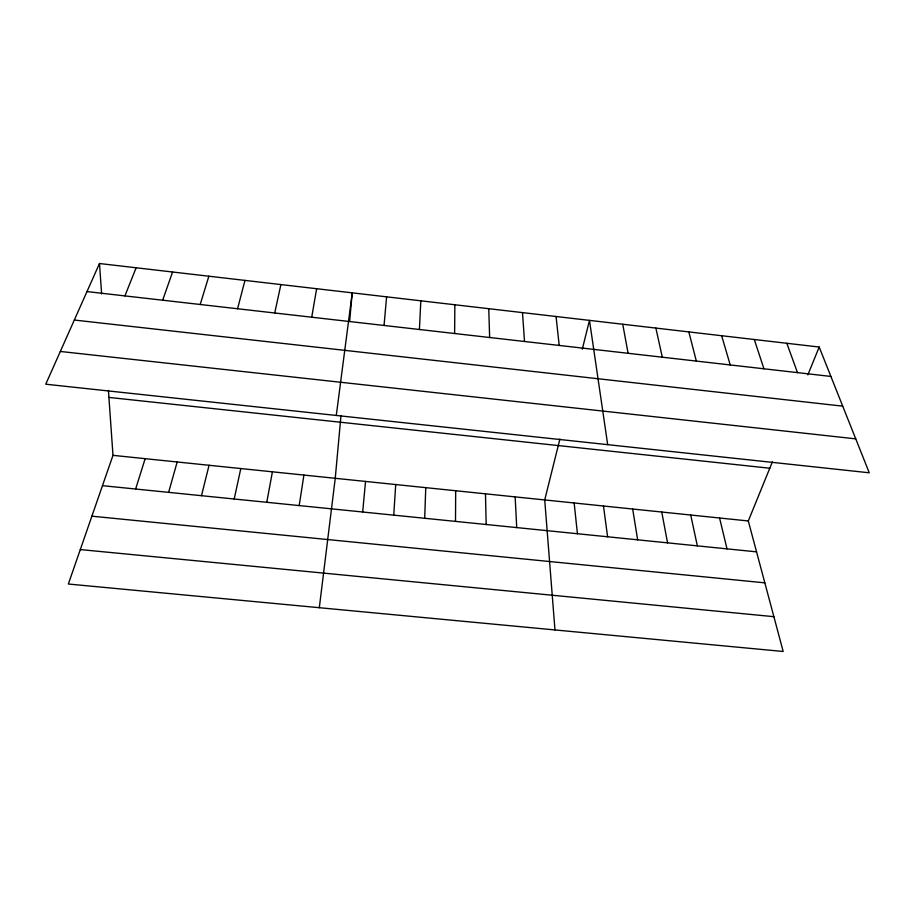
<?xml version="1.0" encoding="UTF-8"?>
<svg xmlns="http://www.w3.org/2000/svg" width="915" height="915" viewBox="0 0 915 915"><rect width="100%" height="100%" fill="white"/><g stroke="black" fill="none" stroke-linecap="round" stroke-linejoin="round"><path stroke-width="1.37" d="M455.498 521.39L455.681 490.737M454.618 333.506L454.858 304.752M424.686 518.279L425.761 487.649M419.425 329.491L420.809 300.806M393.747 515.145L395.715 484.55M384.048 325.466L386.599 296.837M340.998 415.433L335.245 478.305L319.312 607.709M349.633 321.222L352.229 292.846L336.285 415.456M362.683 512L365.543 481.427M299.194 505.583L303.906 475.068M311.718 317.208L316.647 288.717M266.768 502.301L272.418 471.808M234.206 499.007L240.805 468.549M274.729 312.987L280.894 284.565M201.483 495.69L209.066 465.266M559.911 438.994L544.722 499.933L554.97 629.943M582.306 349.153L589.477 320.376L607.686 444.656M237.568 308.755L244.968 280.402M168.623 492.373L177.178 461.972M200.202 304.489L208.86 276.204M135.626 489.033L145.153 458.667M108.416 390.408L112.991 455.35L68.35 584.022L783.183 651.48L748.298 520.967L772.386 461.858M162.664 300.212L172.58 271.995M124.92 295.9L136.129 267.763M807.842 374.864L819.188 347.037L99.483 263.52L45.75 384.209L869.25 472.792L819.188 347.037M80.303 549.572L773.884 616.676M91.889 516.186L764.849 582.855M102.469 485.671L756.556 551.859M112.991 455.35L748.298 520.967M108.908 397.419L769.801 468.228M60.333 351.463L855.742 438.857M74.321 320.044L842.726 406.157M86.994 291.576L830.889 376.431M786.82 343.274L797.491 372.622M754.303 339.499L763.933 368.791M721.649 335.714L730.216 364.948M688.835 331.905L696.338 361.082M719.567 517.993L727.013 548.863M655.872 328.085L662.3 357.205M690.722 515.019L697.344 545.866M661.751 512.023L667.55 542.847M622.749 324.242L628.09 353.304M632.677 509.026L637.641 539.827M603.477 506.006L607.594 536.785M556.057 316.499L559.202 345.435M574.151 502.976L577.434 533.731M99.483 263.52L101.634 293.932M522.488 312.598L524.512 341.478M515.156 496.879L516.723 527.589M488.747 308.687L489.651 337.509M485.476 493.814L486.174 524.501"/></g></svg>
